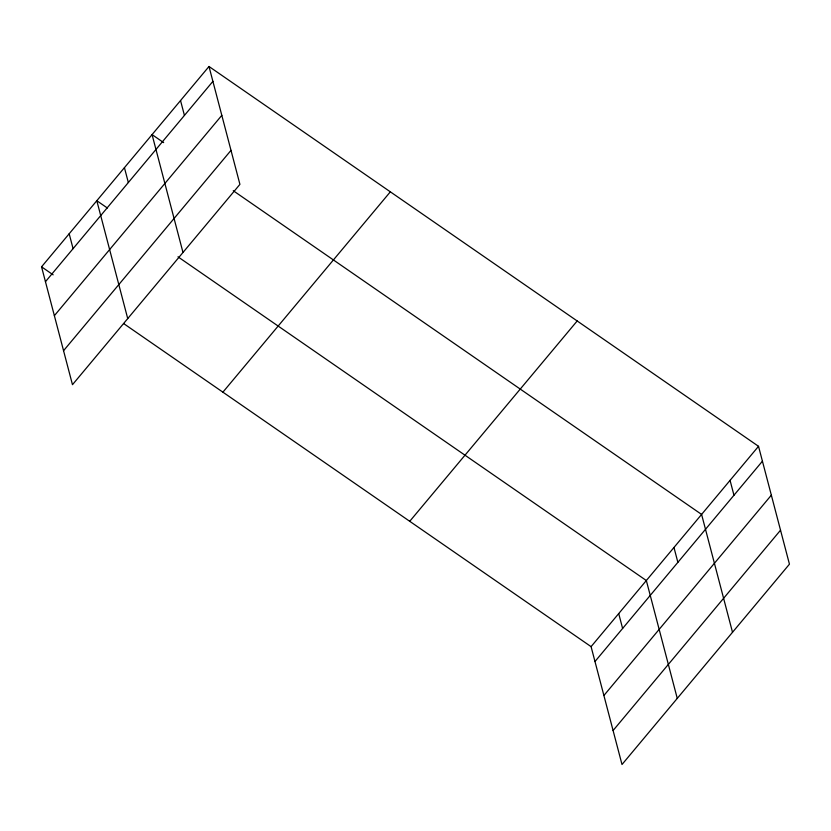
<?xml version="1.0" encoding="UTF-8"?>
<svg xmlns="http://www.w3.org/2000/svg" width="831" height="831" viewBox="0 0 831 831"><rect width="100%" height="100%" fill="white"/><g stroke="black" fill="none" stroke-linecap="round" stroke-linejoin="round"><path stroke-width="1.25" d="M208.996 66.49L239.92 184.357L72.474 384.691L41.55 266.824L208.996 66.49L758.526 446.309L789.45 564.176L622.004 764.51L591.08 646.643L123.788 323.664M45.456 281.699L212.902 81.365M54.368 315.687L221.815 115.353M63.551 350.703L230.997 150.369M222.895 392.17L390.341 191.826M409.735 521.307L577.181 320.963M591.08 646.643L758.526 446.309M594.986 661.518L762.432 461.184M603.898 695.505L771.345 495.172M613.091 730.522L780.538 530.188M163.665 142.62L152.063 134.601L182.986 252.468M233.251 190.715L701.593 514.42L732.516 632.287M107.355 207.999L96.812 200.718L127.725 318.585M177.99 256.831L646.341 580.537L677.265 698.404M41.55 266.824L53.153 274.843M730.065 480.36L733.96 495.234M673.972 547.473L677.867 562.348M618.711 613.59L622.616 628.465M180.535 100.551L184.43 115.416M124.432 167.665L128.338 182.529M69.181 233.771L73.076 248.646"/></g></svg>
